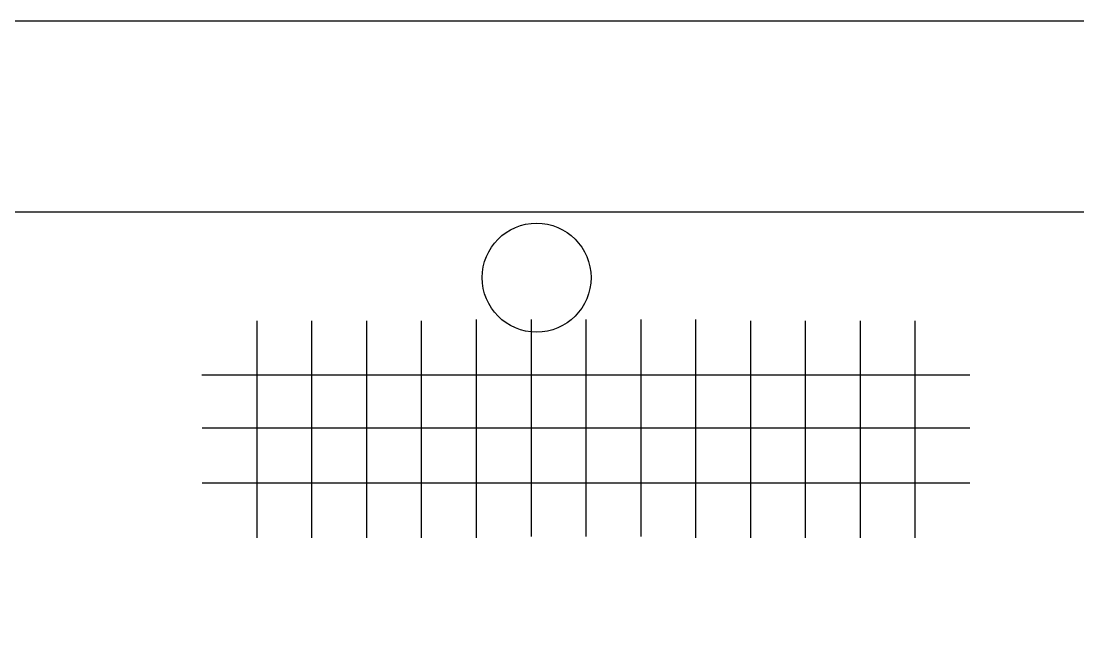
# Model space of a CAD drawing. Header units: inches. Extents: x 9636 to 21597, y -10243 to 557.
# Drawn here: x 10789.7 to 11022.4, y -2476.7 to -2342.3 of the extents above; entities that cross this region are included whole.
import ezdxf

# ---------------------------------------------------------------- set-up
doc = ezdxf.new("R2010")
doc.units = ezdxf.units.IN
doc.header["$MEASUREMENT"] = 0

msp = doc.modelspace()

# ---------------------------------------------------------------- linework, layer by layer
msp.add_line((10652.43, -2384.34), (11263.43, -2384.34))
at = {"color": 18, "true_color": 0x000000}
for p, q in [((10841.63, -2408.38), (10841.63, -2456.15)), ((10853.7, -2408.38), (10853.7, -2456.15)), ((10865.78, -2408.38), (10865.78, -2456.15)), ((10877.86, -2408.38), (10877.86, -2456.15)), ((10889.94, -2408.09), (10889.94, -2455.85)), ((10889.94, -2408.38), (10889.94, -2456.15)), ((10902.01, -2408.09), (10902.01, -2455.85)), ((10914.09, -2408.09), (10914.09, -2455.85)), ((10926.17, -2408.09), (10926.17, -2455.85)), ((10938.25, -2408.09), (10938.25, -2455.85)), ((10938.25, -2408.38), (10938.25, -2456.15)), ((10950.32, -2408.38), (10950.32, -2456.15)), ((10962.4, -2408.38), (10962.4, -2456.15)), ((10974.48, -2408.38), (10974.48, -2456.15)), ((10986.56, -2408.38), (10986.56, -2456.15)), ((10829.55, -2420.27), (10998.63, -2420.27)), ((10829.57, -2431.97), (10998.65, -2431.97)), ((10829.57, -2444.06), (10998.65, -2444.06))]:
    msp.add_line(p, q, dxfattribs=at)
msp.add_lwpolyline([(10652.43, -3332.34), (11309.43, -3332.34), (11309.43, -2342.34), (10652.43, -2342.34), (10652.43, -2806.34), (10652.43, -3159.34), (10652.43, -3332.34)])
msp.add_lwpolyline([(10661.43, -2480.34), (11254.43, -2480.34), (11254.43, -2342.34), (10661.43, -2342.34)], close=True, dxfattribs=at)
msp.add_circle((10903.24, -2398.86), 12, dxfattribs=at)

doc.saveas('drawing.dxf')
